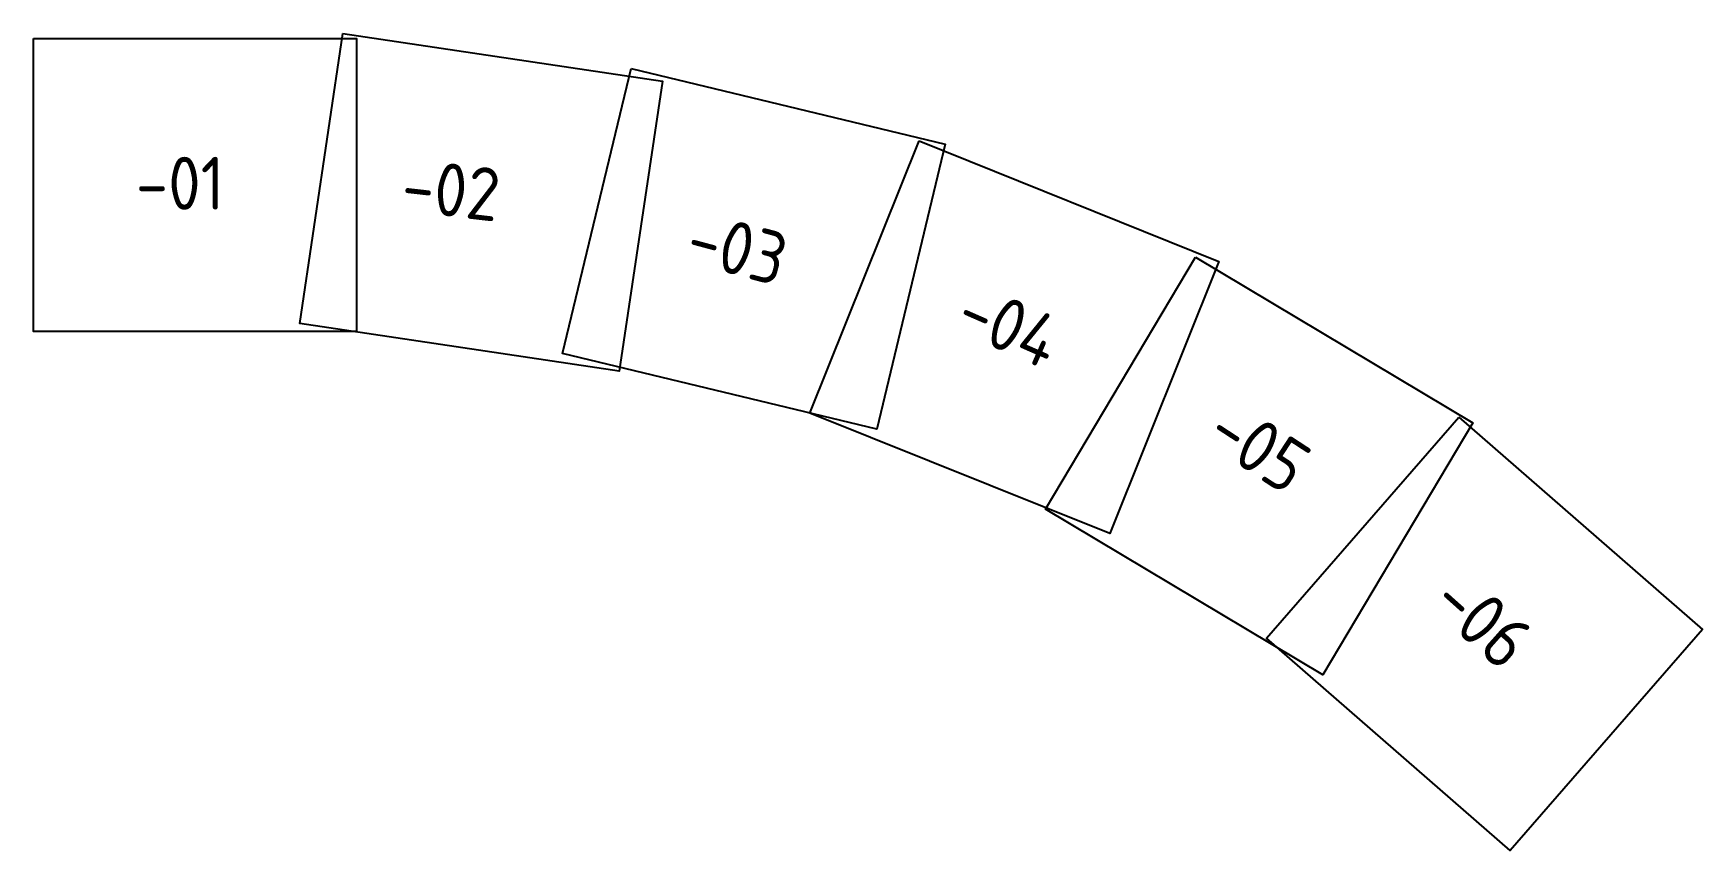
# Model space of a CAD drawing. Header units: metres. Extents: x 166507 to 169664, y 6227814 to 6229358.
import ezdxf

# ---------------------------------------------------------------- set-up
doc = ezdxf.new("R2010")
doc.units = ezdxf.units.M
doc.header["$LTSCALE"] = 2
doc.layers.get('Defpoints').update_dxf_attribs({"linetype": 'CONTINUOUS'})
doc.styles.add('ISO', font='iso.shx')

msp = doc.modelspace()

# ---------------------------------------------------------------- linework, layer by layer
at = {"layer": 'Defpoints'}
for points in [[(166507.5, 6229348.7), (167118.5, 6229348.7), (167118.5, 6228794.7), (166507.5, 6228794.7)], [(167092.7, 6229358.1), (167697, 6229267.9), (167615.3, 6228720), (167011, 6228810.2)], [(167637.6, 6229292.1), (168231.6, 6229149.1), (168102, 6228610.5), (167507.9, 6228753.5)], [(168182, 6229155), (168749, 6228927.5), (168542.7, 6228413.3), (167975.7, 6228640.9)], [(168704.7, 6228935.2), (169229.4, 6228622.3), (168945.7, 6228146.5), (168420.9, 6228459.4)], [(169202.6, 6228633.1), (169663.6, 6228232.1), (169300, 6227814.2), (168839, 6228215.2)]]:
    msp.add_lwpolyline(points, close=True, dxfattribs=at)

# ---------------------------------------------------------------- texts
at = {"layer": 'Defpoints', "color": 1, "style": 'ISO'}
for s, rotation, p in [('-01', 0.0086, (166701.1, 6229025)), ('-02', 353.5114, (167200, 6229023)), ('-03', 344.9894, (167735.8, 6228927.8)), ('-04', 336.319, (168245.2, 6228798.7)), ('-05', 326.8974, (168719, 6228586.2)), ('-06', 318.27, (169144.5, 6228274.4))]:
    msp.add_text(s, height=100, rotation=rotation, dxfattribs=at).set_placement(p)

doc.saveas('drawing.dxf')
